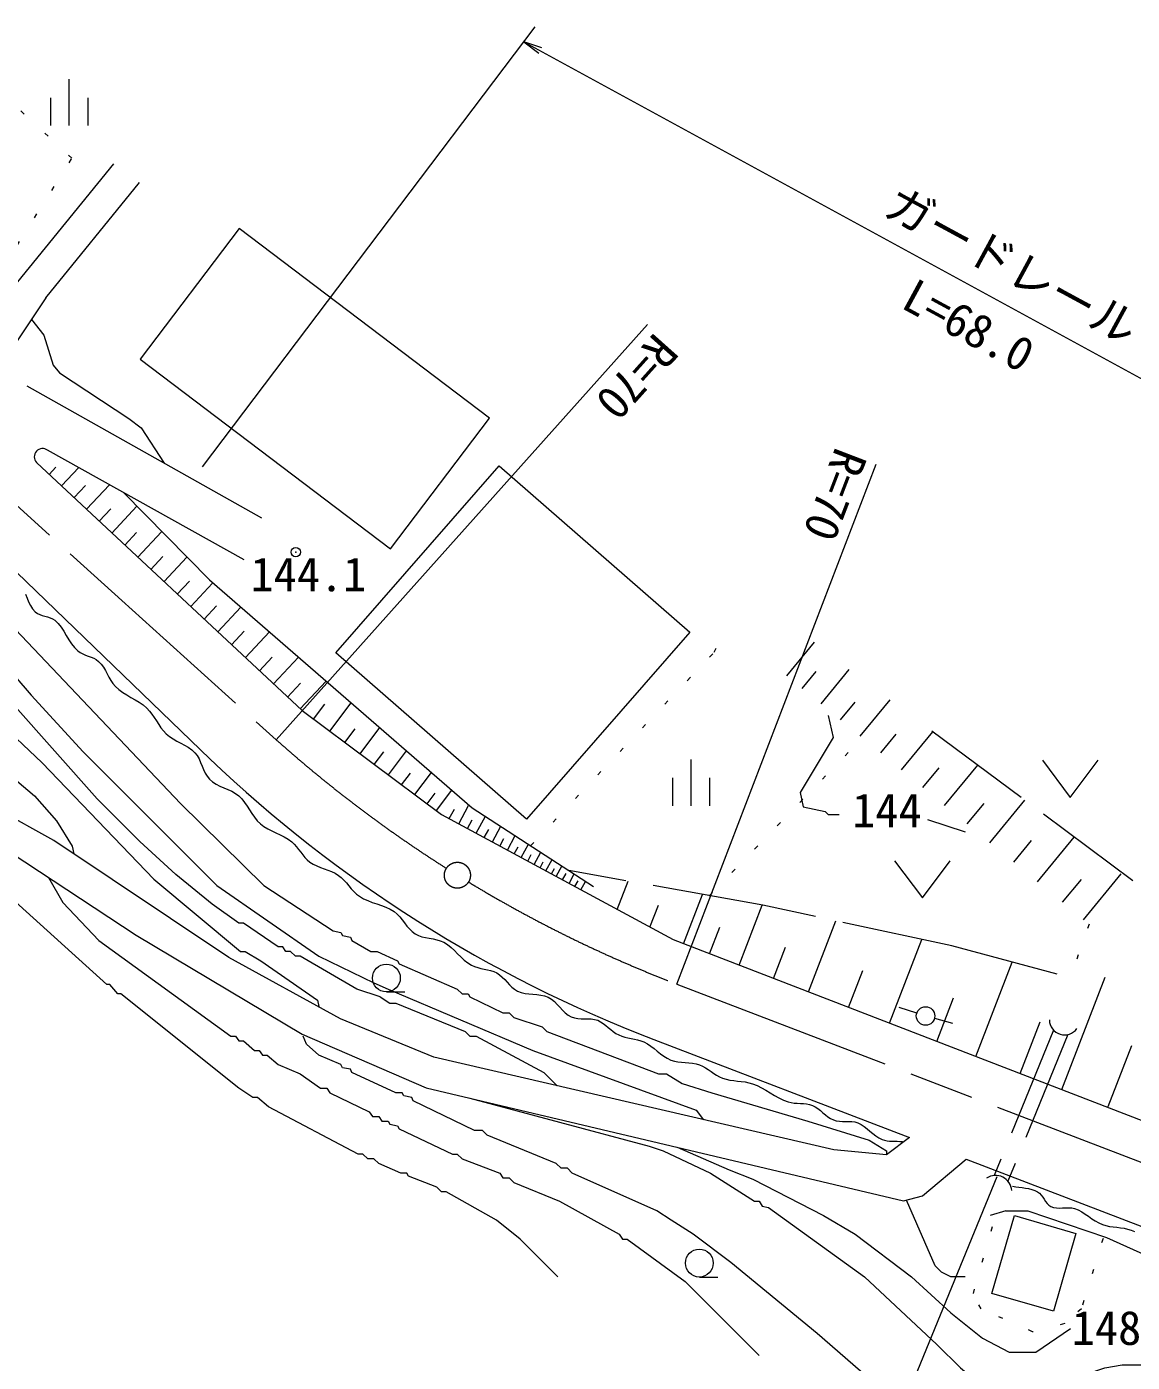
# Model space of a CAD drawing. Units: millimetres, scale not verified. Extents: x 40000 to 680000, y 20000 to 380000.
# Drawn here: x 138762 to 198304, y 261980 to 333920 of the extents above; entities that cross this region are included whole.
import ezdxf
from ezdxf.enums import TextEntityAlignment as Align

# ---------------------------------------------------------------- set-up
doc = ezdxf.new("R2010")
doc.units = ezdxf.units.MM
doc.header["$LTSCALE"] = 1000
doc.header["$PDMODE"] = 32
doc.header["$PDSIZE"] = 500
for name, pattern in [('CHAIN', [18.5, 12, -1.5, 3.5, -1.5]), ('DASHED', [7.5, 6, -1.5]), ('DOTTED', [1.75, 0.25, -1.5])]:
    doc.linetypes.add(name, pattern=pattern)
for name, color, linetype, lineweight in [('M-BGD', 7, 'Continuous', 13), ('M-BMK', 2, 'CHAIN', 13), ('M-STR-HTXT', 7, 'Continuous', 13)]:
    doc.layers.add(name, color=color, linetype=linetype, lineweight=lineweight)
doc.styles.add('ＭＳ ゴシック', font='')
doc.styles.get('ＭＳ ゴシック').set_extended_font_data('MS Gothic')

# ---------------------------------------------------------------- blocks, each defined once
blk = doc.blocks.new('畑')
at = {"color": 7, "linetype": 'Continuous', "lineweight": 13}
for p, q in [((-1.5, 2), (0, 0)), ((0, 0), (1.5, 2))]:
    blk.add_line(p, q, dxfattribs=at)
blk = doc.blocks.new('荒地')
at = {"color": 7, "linetype": 'Continuous', "lineweight": 13}
for p, q in [((0, 0), (0, 2.5)), ((-1, 1.5), (-1, 0)), ((1, 1.5), (1, 0))]:
    blk.add_line(p, q, dxfattribs=at)
blk = doc.blocks.new('広葉樹林')
at = {"color": 7, "linetype": 'Continuous', "lineweight": 13}
blk.add_line((0, 0), (1, 0), dxfattribs=at)
blk.add_circle((0, 0.75), 0.75, dxfattribs=at)
blk = doc.blocks.new('open_arrow')
at = {"color": 0, "linetype": 'Continuous', "lineweight": -2}
blk.add_lwpolyline([(7.5, 1.25), (0, 0), (7.5, -1.25)], dxfattribs=at)

msp = doc.modelspace()

# ---------------------------------------------------------------- linework, layer by layer
at = {"layer": 'M-BGD', "linetype": 'DOTTED'}
for p, q in [((141197, 326831), (134965, 332613)), ((136382, 319177), (141197, 326831)), ((175779, 300222), (176455, 301424)), ((165902, 289805), (175779, 300222)), ((175519, 287113), (183363, 295192)), ((195977, 285581), (194960, 282685)), ((189745, 265683), (190984, 270000)), ((196728, 268649), (195564, 264857)), ((190158, 264857), (189745, 265683)), ((192936, 263618), (190158, 264857)), ((195564, 264857), (194663, 264068)), ((194663, 264068), (192936, 263618))]:
    msp.add_line(p, q, dxfattribs=at)
at = {"layer": 'M-BGD'}
for p, q in [((134707, 315798), (143455, 326535)), ((139784, 319311), (144844, 325522)), ((139784, 319311), (137861, 316399)), ((125954, 316355), (148617, 294492)), ((138762, 314578), (151414, 307463)), ((150475, 305211), (139888, 311105)), ((139287, 310448), (153591, 297083)), ((139979, 309802), (140327, 310190)), ((140641, 309183), (141565, 310172)), ((141313, 308555), (141926, 309211)), ((141986, 307927), (143222, 309249)), ((143972, 308832), (148598, 304127)), ((142669, 307288), (143292, 307955)), ((143353, 306649), (144700, 308091)), ((144047, 306000), (144681, 306678)), ((144743, 305351), (146021, 306718)), ((145449, 304691), (146093, 305380)), ((146156, 304030), (147392, 305353)), ((146873, 303360), (147529, 304061)), ((147592, 302688), (148772, 303950)), ((148598, 304127), (162752, 291850)), ((148322, 302006), (148988, 302719)), ((149053, 301324), (150296, 302654)), ((149794, 300631), (150472, 301356)), ((150537, 299937), (151832, 301322)), ((179700, 298962), (181182, 300763)), ((151291, 299232), (151980, 299969)), ((152046, 298526), (153393, 299968)), ((181540, 297450), (183061, 299300)), ((152813, 297810), (153513, 298560)), ((153493, 297174), (154890, 298669)), ((180531, 298279), (181272, 299180)), ((154207, 296624), (154810, 297429)), ((155082, 295972), (156229, 297508)), ((182593, 296584), (183374, 297533)), ((183652, 295713), (185256, 297664)), ((153591, 297083), (161100, 291489)), ((155902, 295361), (156456, 296102)), ((156717, 294754), (157774, 296168)), ((184758, 294804), (185581, 295805)), ((185869, 293890), (187559, 295946)), ((157482, 294184), (157992, 294865)), ((158242, 293618), (159214, 294919)), ((140226, 290086), (132792, 294215)), ((158955, 293087), (159423, 293712)), ((159663, 292559), (160557, 293754)), ((187030, 292936), (187897, 293991)), ((188197, 291977), (189978, 294143)), ((160826, 291693), (161654, 292802)), ((160328, 292064), (160757, 292637)), ((189416, 290975), (190329, 292086)), ((190640, 289968), (192516, 292250)), ((134519, 291662), (144656, 284980)), ((161100, 291489), (173569, 284745)), ((161520, 291262), (161797, 291776)), ((162026, 290988), (162561, 291976)), ((162752, 291850), (169284, 287608)), ((162968, 290478), (163462, 291391)), ((162499, 290732), (162756, 291206)), ((163406, 290242), (163643, 290680)), ((163840, 290007), (164296, 290849)), ((187267, 291225), (189299, 290548)), ((149649, 283778), (140226, 290086)), ((164245, 289788), (164464, 290192)), ((164647, 289570), (165068, 290348)), ((191919, 288916), (192882, 290087)), ((193205, 287860), (195181, 290263)), ((165022, 289367), (165224, 289740)), ((165395, 289166), (165782, 289883)), ((165742, 288978), (165928, 289323)), ((166086, 288792), (166444, 289454)), ((166407, 288618), (166579, 288936)), ((166726, 288446), (167056, 289056)), ((167023, 288285), (167182, 288578)), ((167277, 288148), (167593, 288734)), ((167624, 287961), (167810, 288305)), ((167968, 287774), (168244, 288284)), ((168289, 287601), (168461, 287918)), ((168608, 287428), (168856, 287886)), ((170564, 286370), (171153, 287897)), ((194548, 286756), (195561, 287989)), ((195684, 285821), (197711, 288287)), ((174135, 284527), (175158, 287178)), ((172321, 285420), (172783, 286594)), ((177132, 283370), (178378, 286600)), ((180859, 281932), (182334, 285754)), ((144656, 284980), (153591, 279649)), ((175531, 283988), (176085, 285424)), ((173569, 284745), (259568, 251563)), ((178981, 282657), (179633, 284348)), ((185233, 280245), (186975, 284760)), ((155656, 280475), (149649, 283778)), ((189881, 278451), (191841, 283532)), ((183028, 281095), (183796, 283085)), ((194506, 276667), (196844, 282729)), ((157464, 282420), (158226, 282081)), ((187778, 279263), (188681, 281603)), ((186696, 280789), (185744, 281096)), ((160687, 278410), (155656, 280475)), ((187655, 280508), (188622, 280255)), ((192267, 277531), (193344, 280320)), ((153591, 279649), (160274, 276758)), ((172535, 279372), (186299, 274089)), ((182237, 273417), (160687, 278410)), ((197012, 275765), (198278, 279047)), ((160274, 276758), (185991, 270676)), ((162629, 276201), (172281, 273615)), ((174821, 275562), (175208, 275045)), ((172281, 273615), (173043, 273361)), ((185071, 273154), (182237, 273417)), ((186299, 274089), (185071, 273154)), ((187005, 270939), (189358, 272915)), ((189358, 272915), (257765, 246659)), ((185991, 270676), (187005, 270939)), ((191500, 270143), (190653, 269889))]:
    msp.add_line(p, q, dxfattribs=at)
at = {"layer": 'M-BGD', "linetype": 'DASHED'}
for p, q in [((198330, 287912), (186404, 296806)), ((178407, 286594), (167955, 288471)), ((188581, 284417), (178407, 286594)), ((194250, 282877), (188581, 284417)), ((194069, 279865), (190861, 272040)), ((194840, 279635), (191602, 271739))]:
    msp.add_line(p, q, dxfattribs=at)
at = {"layer": 'M-BGD'}
for points in [[(144879, 316019), (158362, 305800), (163688, 312827), (150205, 323046)], [(164214, 310274), (174475, 301312), (165678, 291240), (155417, 300202)], [(191958, 269878), (195272, 268919), (194060, 264735), (190747, 265694)]]:
    msp.add_lwpolyline(points, close=True, dxfattribs=at)
for points in [[(139021, 318155), (139684, 317303), (140192, 315694), (140531, 315271), (144256, 312815), (144933, 312307), (146169, 310413)], [(132657, 304857), (134689, 302909), (139007, 297914), (141801, 294866), (148997, 287669), (154501, 283859), (157464, 282420)], [(157803, 281658), (156533, 282081), (153485, 283859), (153231, 283859), (152977, 284113), (152723, 284113), (152553, 284367), (152299, 284367), (150437, 285637), (150183, 285637), (148743, 286653), (146796, 288262), (144849, 290040), (142563, 292326), (135705, 300031), (131895, 303671)], [(138698, 303351), (138782, 303144), (138866, 302938), (138961, 302740), (139075, 302558), (139219, 302400), (139334, 302317), (139462, 302256), (139598, 302208), (139739, 302168), (139881, 302129), (140020, 302083), (140151, 302026), (140271, 301949), (140457, 301774), (140618, 301574), (140761, 301356), (140895, 301129), (141028, 300902), (141169, 300682), (141327, 300478), (141509, 300297), (141637, 300207), (141777, 300135), (141924, 300074), (142075, 300019), (142226, 299964), (142372, 299902), (142510, 299827), (142636, 299734), (142775, 299589), (142894, 299426), (142999, 299251), (143096, 299069), (143192, 298885), (143293, 298706), (143406, 298537), (143537, 298383), (143727, 298212), (143934, 298062), (144152, 297925), (144376, 297795), (144601, 297666), (144821, 297532), (145031, 297385), (145226, 297219), (145374, 297060), (145508, 296888), (145631, 296708), (145750, 296523), (145869, 296338), (145993, 296158), (146128, 295987), (146277, 295830), (146455, 295684), (146648, 295558), (146851, 295443), (147059, 295335), (147265, 295224), (147463, 295106), (147649, 294972), (147817, 294816), (147941, 294656), (148042, 294479), (148128, 294291), (148206, 294098), (148285, 293906), (148373, 293720), (148477, 293546), (148605, 293389), (148776, 293243), (148966, 293123), (149170, 293020), (149381, 292926), (149594, 292834), (149802, 292736), (150000, 292623), (150182, 292488), (150350, 292322), (150498, 292137), (150634, 291941), (150764, 291738), (150894, 291535), (151030, 291339), (151178, 291154), (151346, 290987), (151538, 290839), (151745, 290711), (151962, 290598), (152185, 290492), (152408, 290387), (152627, 290276), (152838, 290153), (153035, 290011), (153170, 289888), (153292, 289752), (153407, 289608), (153518, 289460), (153630, 289313), (153747, 289171), (153872, 289039), (154011, 288922), (154189, 288808), (154378, 288714), (154576, 288634), (154778, 288560), (154980, 288488), (155178, 288409), (155370, 288318), (155551, 288209), (155706, 288085), (155849, 287946), (155983, 287798), (156113, 287644), (156243, 287490), (156377, 287342), (156520, 287204), (156677, 287082), (156897, 286952), (157130, 286846), (157372, 286755), (157618, 286673), (157864, 286589), (158105, 286498), (158336, 286389), (158554, 286256), (158712, 286125), (158853, 285975), (158984, 285813), (159110, 285644), (159237, 285478), (159370, 285319), (159516, 285176), (159680, 285055), (159858, 284965), (160046, 284902), (160243, 284855), (160444, 284819), (160645, 284783), (160844, 284741), (161036, 284684), (161220, 284604), (161425, 284477), (161616, 284326), (161796, 284160), (161971, 283986), (162146, 283812), (162326, 283646), (162516, 283494), (162721, 283365), (162882, 283293), (163050, 283239), (163223, 283197), (163398, 283161), (163573, 283125), (163746, 283082), (163913, 283027), (164073, 282953), (164228, 282851), (164370, 282729), (164503, 282596), (164632, 282457), (164762, 282318), (164896, 282188), (165041, 282072), (165199, 281976), (165394, 281901), (165599, 281853), (165810, 281825), (166025, 281806), (166239, 281788), (166451, 281760), (166656, 281713), (166851, 281639), (167024, 281534), (167180, 281405), (167326, 281260), (167467, 281106), (167609, 280954), (167756, 280811), (167915, 280686), (168090, 280587), (168259, 280531), (168435, 280500), (168616, 280488), (168800, 280486), (168984, 280484), (169167, 280475), (169345, 280450), (169517, 280400), (169671, 280326), (169814, 280234), (169951, 280129), (170084, 280016), (170217, 279903), (170352, 279794), (170493, 279694), (170643, 279611), (170805, 279546), (170973, 279496), (171144, 279456), (171318, 279422), (171491, 279387), (171663, 279348), (171832, 279300), (171994, 279236), (172188, 279133), (172372, 279011), (172548, 278877), (172722, 278737), (172896, 278599), (173075, 278469), (173261, 278354), (173459, 278260), (173643, 278200), (173834, 278162), (174029, 278138), (174226, 278122), (174423, 278107), (174619, 278085), (174811, 278051), (174998, 277997), (175161, 277927), (175318, 277840), (175469, 277744), (175618, 277641), (175766, 277539), (175918, 277442), (176074, 277355), (176237, 277284), (176432, 277223), (176633, 277181), (176837, 277152), (177042, 277128), (177248, 277106), (177452, 277078), (177654, 277039), (177851, 276983), (178100, 276884), (178340, 276764), (178575, 276630), (178807, 276490), (179039, 276350), (179274, 276218), (179515, 276102), (179766, 276007), (179926, 275967), (180091, 275944), (180258, 275932), (180427, 275924), (180594, 275915), (180760, 275898), (180923, 275869), (181080, 275819), (181233, 275744), (181375, 275648), (181510, 275539), (181642, 275423), (181774, 275307), (181909, 275199), (182052, 275105), (182206, 275031), (182364, 274986), (182527, 274963), (182694, 274955), (182863, 274955), (183032, 274955), (183199, 274947), (183362, 274925), (183520, 274881), (183699, 274796), (183865, 274687), (184023, 274562), (184177, 274429), (184330, 274296), (184488, 274172), (184655, 274063), (184834, 273980), (184964, 273940), (185098, 273914), (185233, 273899), (185371, 273890), (185509, 273886), (185648, 273883), (185786, 273878), (185923, 273867)], [(130879, 301809), (134519, 298845), (136975, 296559), (137144, 296559), (139599, 294273), (145611, 288008), (150267, 284113), (150521, 284113), (151368, 283605), (154416, 281489), (154501, 281150)], [(137821, 301809), (147050, 292072), (151537, 287669), (155263, 285214), (155686, 285129), (155771, 284960), (156194, 284875), (156279, 284706), (157295, 284113), (157633, 284113), (158734, 283605), (158819, 283436), (161951, 282081), (162205, 281827), (162544, 281827), (162629, 281658), (164407, 280811), (164745, 280811), (164999, 280557), (166523, 280049), (166777, 279795), (172789, 277509), (173212, 277509), (174059, 277001), (175667, 276493), (180832, 274969), (184134, 273953), (185065, 273361), (185065, 273191)], [(129778, 299777), (134773, 296221), (139176, 292495), (140361, 291141), (141208, 289786), (141293, 289363)], [(181933, 296813), (182187, 295628), (180409, 292665), (180578, 291903)], [(167370, 266587), (165338, 268619), (164068, 269635), (161359, 271159), (161105, 271159), (160851, 271413), (159327, 272006), (159242, 272175), (158903, 272175), (157718, 272683), (157464, 272937), (157125, 272937), (156871, 273191), (156617, 273191), (151791, 275731), (151199, 276239), (150945, 276239), (150183, 276747), (143833, 281827), (143663, 281827), (143240, 282335), (143071, 282335), (132487, 291903), (132198, 292770)], [(180578, 291903), (181763, 291649), (181933, 291479), (182525, 291479)], [(139938, 288093), (140700, 286738), (142647, 284706), (149759, 279541), (150013, 279541), (150183, 279287), (150437, 279287), (151029, 278779), (151283, 278779), (151453, 278525), (151707, 278525), (152299, 278017), (153485, 277509), (154585, 276747), (154924, 276747), (155093, 276493), (157210, 275477), (157379, 275223), (157718, 275223), (157887, 274969), (158226, 274969), (158311, 274800), (158734, 274715), (158819, 274546), (161697, 273191), (161951, 273191), (162205, 272937), (164237, 272175), (164407, 271921), (164745, 271921), (164999, 271667), (167455, 270651), (170672, 268873), (170841, 268619), (171095, 268619), (174228, 266333), (178207, 262354)], [(158226, 282081), (166015, 278779), (174821, 275562)], [(157803, 281658), (158311, 281319), (158649, 281319), (162375, 279795), (162629, 279541), (162967, 279541), (166608, 277594), (167332, 276870)], [(185997, 259475), (181340, 263539), (176683, 267349), (174651, 268873), (173466, 269635), (172704, 270143), (168132, 272175), (167878, 272429), (167539, 272429), (167285, 272683), (163560, 274207), (163306, 274461), (162883, 274461), (159581, 276070), (159496, 276239), (159073, 276324), (158988, 276493), (158649, 276493), (156279, 277594), (156194, 277763), (155771, 277848), (155686, 278017), (154501, 278525), (153823, 279118), (153654, 279541)], [(173795, 273560), (176599, 272345), (177869, 271837), (181679, 269889), (183372, 268873), (186420, 266587), (188537, 264640)], [(173043, 273361), (175583, 272175), (177953, 270651), (178207, 270651), (178377, 270397), (178715, 270313), (183880, 266587), (187775, 262947)], [(191855, 271464), (192026, 271432), (192200, 271408), (192375, 271387), (192550, 271364), (192722, 271335), (192890, 271295), (193052, 271239), (193206, 271164), (193312, 271085), (193402, 270988), (193483, 270878), (193559, 270762), (193635, 270647), (193717, 270540), (193810, 270447), (193920, 270376), (194067, 270321), (194223, 270296), (194384, 270290), (194548, 270296), (194714, 270305), (194878, 270308), (195040, 270297), (195196, 270263), (195396, 270184), (195587, 270083), (195771, 269967), (195951, 269842), (196130, 269716), (196312, 269595), (196500, 269487), (196698, 269399), (196884, 269342), (197076, 269302), (197271, 269273), (197468, 269251), (197664, 269228), (197859, 269199), (198051, 269158), (198237, 269099), (198421, 269017)], [(189299, 266587), (188537, 266587), (188029, 266841), (187690, 267180), (186138, 270714)], [(191500, 270143), (192685, 270143), (196919, 268704)], [(196919, 268704), (201067, 266841), (201406, 266841), (201660, 266587), (205893, 264809), (206232, 264809), (206317, 264640), (210550, 263201), (212667, 263031), (213005, 263285)], [(188537, 264640), (190230, 263285), (191669, 262523), (193109, 262523), (194971, 263793)], [(187775, 262947), (189045, 261677), (190061, 260830), (190823, 260322), (191415, 260068), (192177, 259899), (193701, 260068), (194887, 260830), (195818, 261338), (196834, 261677), (197765, 261846), (199459, 261846), (201745, 261677), (204200, 261253), (207079, 260576), (214445, 258375), (224435, 255073)]]:
    msp.add_lwpolyline(points, dxfattribs=at)
msp.add_circle((187171, 280634), 500, dxfattribs=at)
for centre, radius, start, end in [((139617, 310750), 447, 52.62739, 222.50015), ((198213, 346468), 71842, 226.34216, 249.05763), ((194659, 280438), 822, 181.29768, 323.75994), ((190942, 271175), 868, 3.53282, 123.61985)]:
    msp.add_arc(centre, radius, start, end, dxfattribs=at)
msp.add_point((153251, 305619), dxfattribs=at)
at = {"layer": 'M-BMK'}
for p, q in [((127379, 317932), (152205, 295509)), ((173773, 282351), (254213, 251476))]:
    msp.add_line(p, q, dxfattribs=at)
msp.add_circle((161957, 288215), 700, dxfattribs=at)
for start, end in [(228.21573, 237.62349), (238.76941, 249.00989)]:
    msp.add_arc((198847, 347706), 70000, start, end, dxfattribs=at)
at = {"layer": 'M-STR-HTXT'}
for p, q in [((148235, 310218), (166152, 333920)), ((165542, 333113), (216410, 305340)), ((152205, 295509), (172194, 317879)), ((173773, 282351), (184519, 310360))]:
    msp.add_line(p, q, dxfattribs=at)
msp.add_lwpolyline([(191005, 271974), (181695, 249222), (213456, 237809)], dxfattribs=at)

# ---------------------------------------------------------------- block references
at = {"layer": 'M-BGD', "xscale": 1000, "yscale": 1000}
for name, p in [('荒地', (141050, 328595)), ('荒地', (174538, 291953)), ('畑', (194961, 292404)), ('畑', (187002, 286998)), ('広葉樹林', (158132, 281929)), ('広葉樹林', (174988, 266574))]:
    msp.add_blockref(name, p, dxfattribs=at)
at = {"layer": 'M-STR-HTXT', "xscale": 133, "yscale": 133, "rotation": 331.4}
msp.add_blockref('open_arrow', (165542, 333113), dxfattribs=at)
at = {"layer": 'M-STR-HTXT', "rotation": 247.7}
msp.add_blockref('open_arrow', (191005, 271974), dxfattribs=at)

# ---------------------------------------------------------------- texts
at = {"layer": 'M-BGD', "style": 'ＭＳ ゴシック'}
msp.add_text('144.1', height=1833, dxfattribs=at).set_placement((153932, 305343), align=Align.TOP_CENTER)
msp.add_text('144', height=1833, dxfattribs=at).set_placement((185088, 290245), align=Align.BOTTOM_CENTER)
msp.add_text('148.1', height=1833, dxfattribs=at).set_placement((195046, 263834), align=Align.MIDDLE_LEFT)
at = {"layer": 'M-STR-HTXT', "style": 'ＭＳ ゴシック'}
for s, p in [('ガードレール', (191140, 319782)), ('L=68.0', (188796, 316547))]:
    msp.add_text(s, height=1833, rotation=331.511, dxfattribs=at).set_placement(p, align=Align.BOTTOM_CENTER)
for rotation, p in [(228.216, (172194, 317879)), (249.01, (181827, 311551))]:
    msp.add_text('R=70', height=1833, rotation=rotation, dxfattribs=at).set_placement(p, align=Align.BOTTOM_LEFT)

doc.saveas('drawing.dxf')
